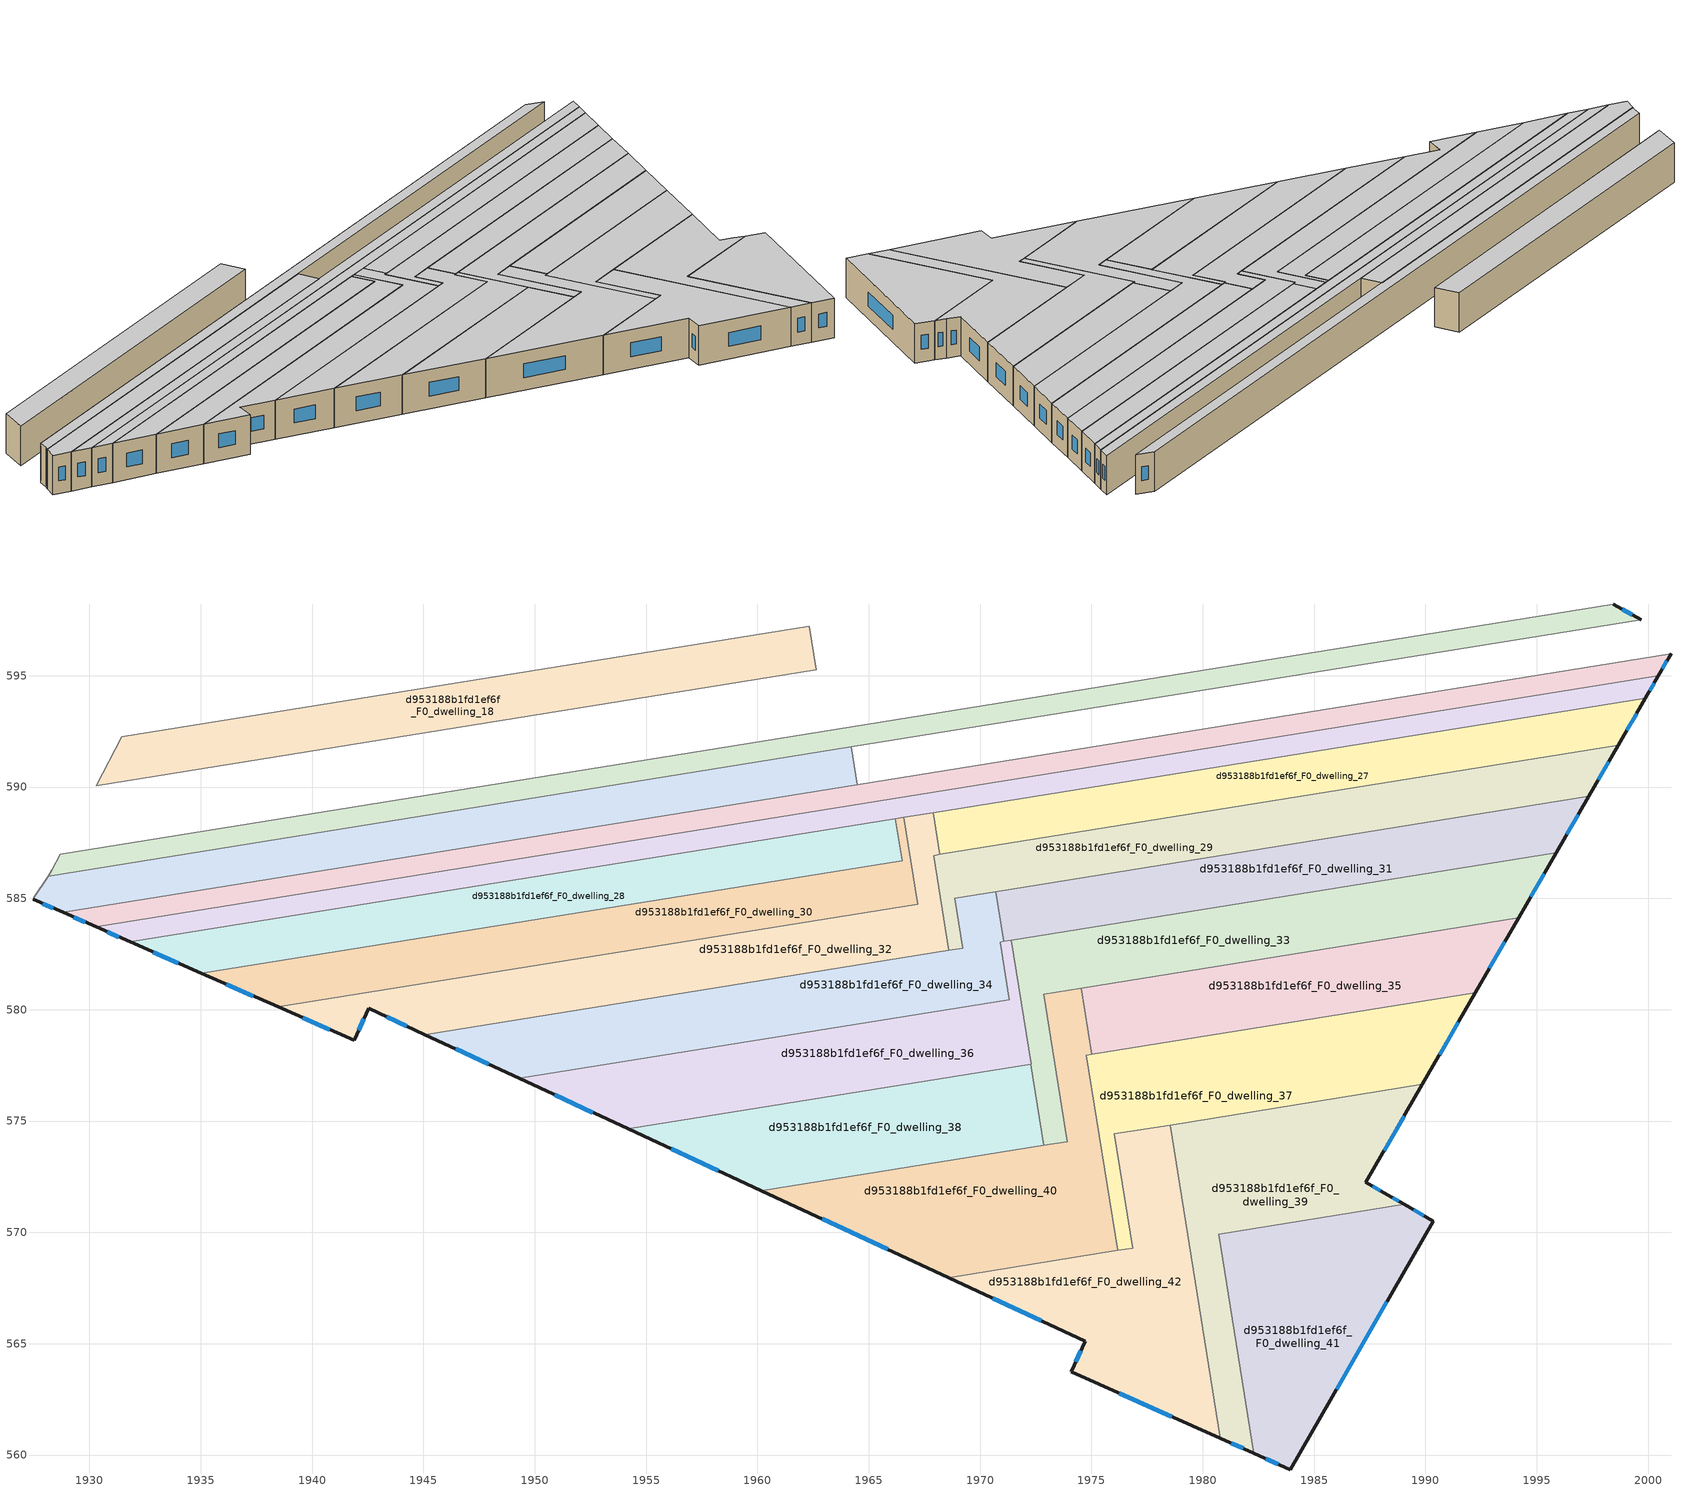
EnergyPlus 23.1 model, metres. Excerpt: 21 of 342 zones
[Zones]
d953188b1fd1ef6f_F0_dwelling_18
 floor ground (EU_floor_Construction): 1962.34,597.22 1962.65,595.27 1930.3,590.07 1931.44,592.26 z0
 wall adiabatic (EU_wall_Construction): 1931.44,592.26 1930.3,590.07 z0:3
 wall to d953188b1fd1ef6f_F0_dwelling_17 (EU_wall_Construction): 1962.65,595.27 1962.34,597.22 z0:3
 wall to d953188b1fd1ef6f_F0_dwelling_16 (EU_wall_Construction): 1962.34,597.22 1931.44,592.26 z0:3
 wall to d953188b1fd1ef6f_F0_dwelling_19 (EU_wall_Construction): 1930.3,590.07 1962.65,595.27 z0:3
 ceiling to d953188b1fd1ef6f_F1_dwelling_18 (EU_floor_Construction): 1962.65,595.27 1962.34,597.22 1931.44,592.26 1930.3,590.07 z3
d953188b1fd1ef6f_F0_dwelling_22
 floor ground (EU_floor_Construction): 1999.68,597.5 1928.14,586 1928.32,586.27 1928.69,586.99 1998.43,598.2 z0
 wall outside (EU_wall_Construction): 1999.68,597.5 1998.43,598.2 z0:3
 wall adiabatic (EU_wall_Construction): 1928.69,586.99 1928.32,586.27 1928.14,586 z0:3
 wall to d953188b1fd1ef6f_F0_dwelling_21 (EU_wall_Construction): 1998.43,598.2 1928.69,586.99 z0:3
 wall to d953188b1fd1ef6f_F0_dwelling_24 (EU_wall_Construction): 1928.14,586 1964.21,591.8 z0:3
 wall to d953188b1fd1ef6f_F0_dwelling_23 (EU_wall_Construction): 1964.21,591.8 1999.68,597.5 z0:3
 window (EU_Window_Construction): 1999.27,597.73 1998.83,597.98 z0.97:2.03
 ceiling to d953188b1fd1ef6f_F1_dwelling_22 (EU_floor_Construction): 1999.68,597.5 1998.43,598.2 1928.69,586.99 1928.32,586.27 1928.14,586 z3
d953188b1fd1ef6f_F0_dwelling_24
 floor ground (EU_floor_Construction): 1964.21,591.8 1964.48,590.1 1928.81,584.37 1927.47,584.96 1927.51,585.03 1928.14,586 z0
 wall outside (EU_wall_Construction): 1927.47,584.96 1928.81,584.37 z0:3
 wall adiabatic (EU_wall_Construction): 1928.14,586 1927.51,585.03 1927.47,584.96 z0:3
 wall to d953188b1fd1ef6f_F0_dwelling_23 (EU_wall_Construction): 1964.48,590.1 1964.21,591.8 z0:3
 wall to d953188b1fd1ef6f_F0_dwelling_25 (EU_wall_Construction): 1928.81,584.37 1964.48,590.1 z0:3
 window (EU_Window_Construction): 1927.9,584.77 1928.38,584.56 z0.97:2.03
 ceiling to d953188b1fd1ef6f_F1_dwelling_24 (EU_floor_Construction): 1964.48,590.1 1964.21,591.8 1928.14,586 1927.51,585.03 1927.47,584.96 1928.81,584.37 z3
d953188b1fd1ef6f_F0_dwelling_25
 floor ground (EU_floor_Construction): 2001.03,595.98 2000.46,595 1930.3,583.72 1928.81,584.37 z0
 wall outside (EU_wall_Construction): 2000.46,595 2001.03,595.98 / 1928.81,584.37 1930.3,583.72 z0:3
 wall to d953188b1fd1ef6f_F0_dwelling_26 (EU_wall_Construction): 1930.3,583.72 2000.46,595 z0:3
 wall to d953188b1fd1ef6f_F0_dwelling_23 (EU_wall_Construction): 2001.03,595.98 1964.48,590.1 z0:3
 window (EU_Window_Construction): 2000.64,595.32 2000.84,595.66 / 1929.29,584.16 1929.82,583.93 z0.97:2.03
 ceiling to d953188b1fd1ef6f_F1_dwelling_25 (EU_floor_Construction): 2000.46,595 2001.03,595.98 1928.81,584.37 1930.3,583.72 z3
d953188b1fd1ef6f_F0_dwelling_26
 floor ground (EU_floor_Construction): 2000.46,595 1999.88,593.99 1931.82,583.05 1930.3,583.72 z0
 wall outside (EU_wall_Construction): 1999.88,593.99 2000.46,595 / 1930.3,583.72 1931.82,583.05 z0:3
 wall to d953188b1fd1ef6f_F0_dwelling_28 (EU_wall_Construction): 1931.82,583.05 1966.19,588.57 z0:3
 wall to d953188b1fd1ef6f_F0_dwelling_27 (EU_wall_Construction): 1967.9,588.85 1999.88,593.99 z0:3
 wall to d953188b1fd1ef6f_F0_dwelling_30 (EU_wall_Construction): 1966.19,588.57 1966.56,588.63 z0:3
 wall to d953188b1fd1ef6f_F0_dwelling_32 (EU_wall_Construction): 1966.56,588.63 1967.89,588.85 z0:3
 window (EU_Window_Construction): 2000.06,594.32 2000.27,594.67 / 1930.79,583.5 1931.33,583.26 z0.97:2.03
 ceiling to d953188b1fd1ef6f_F1_dwelling_26 (EU_floor_Construction): 1999.88,593.99 2000.46,595 1930.3,583.72 1931.82,583.05 z3
d953188b1fd1ef6f_F0_dwelling_27
 floor ground (EU_floor_Construction): 1999.88,593.99 1998.65,591.87 1968.2,586.97 1967.9,588.85 z0
 wall outside (EU_wall_Construction): 1998.65,591.87 1999.88,593.99 z0:3
 wall to d953188b1fd1ef6f_F0_dwelling_32 (EU_wall_Construction): 1967.9,588.85 1968.2,586.97 z0:3
 wall to d953188b1fd1ef6f_F0_dwelling_29 (EU_wall_Construction): 1968.2,586.97 1998.65,591.87 z0:3
 window (EU_Window_Construction): 1999.05,592.56 1999.48,593.3 z0.97:2.03
 ceiling to d953188b1fd1ef6f_F1_dwelling_27 (EU_floor_Construction): 1998.65,591.87 1999.88,593.99 1967.9,588.85 1968.2,586.97 z3
d953188b1fd1ef6f_F0_dwelling_28
 floor ground (EU_floor_Construction): 1966.19,588.57 1966.5,586.7 1935.03,581.64 1931.82,583.05 z0
 wall outside (EU_wall_Construction): 1931.82,583.05 1935.03,581.64 z0:3
 wall to d953188b1fd1ef6f_F0_dwelling_30 (EU_wall_Construction): 1935.03,581.64 1966.5,586.7 1966.19,588.57 z0:3
 window (EU_Window_Construction): 1932.86,582.59 1933.99,582.09 z0.97:2.03
 ceiling to d953188b1fd1ef6f_F1_dwelling_28 (EU_floor_Construction): 1966.5,586.7 1966.19,588.57 1931.82,583.05 1935.03,581.64 z3
d953188b1fd1ef6f_F0_dwelling_29
 floor ground (EU_floor_Construction): 1998.65,591.87 1997.33,589.59 1968.87,585.01 1969.23,582.77 1968.6,582.67 1967.91,586.93 z0
 wall outside (EU_wall_Construction): 1997.33,589.59 1998.65,591.87 z0:3
 wall to d953188b1fd1ef6f_F0_dwelling_34 (EU_wall_Construction): 1968.6,582.67 1969.23,582.77 1968.87,585.01 1970.7,585.31 z0:3
 wall to d953188b1fd1ef6f_F0_dwelling_32 (EU_wall_Construction): 1968.2,586.97 1967.91,586.93 1968.6,582.67 z0:3
 wall to d953188b1fd1ef6f_F0_dwelling_31 (EU_wall_Construction): 1970.7,585.31 1997.33,589.59 z0:3
 window (EU_Window_Construction): 1997.76,590.33 1998.22,591.13 z0.97:2.03
 ceiling to d953188b1fd1ef6f_F1_dwelling_29 (EU_floor_Construction): 1997.33,589.59 1998.65,591.87 1967.91,586.93 1968.6,582.67 1969.23,582.77 1968.87,585.01 z3
d953188b1fd1ef6f_F0_dwelling_30
 floor ground (EU_floor_Construction): 1966.56,588.63 1967.19,584.74 1938.47,580.12 1935.03,581.64 1966.5,586.7 1966.19,588.57 z0
 wall outside (EU_wall_Construction): 1935.03,581.64 1938.47,580.12 z0:3
 wall to d953188b1fd1ef6f_F0_dwelling_32 (EU_wall_Construction): 1938.47,580.12 1967.19,584.74 1966.56,588.63 z0:3
 window (EU_Window_Construction): 1936.15,581.15 1937.36,580.61 z0.97:2.03
 ceiling to d953188b1fd1ef6f_F1_dwelling_30 (EU_floor_Construction): 1967.19,584.74 1966.56,588.63 1966.19,588.57 1966.5,586.7 1935.03,581.64 1938.47,580.12 z3
d953188b1fd1ef6f_F0_dwelling_31
 floor ground (EU_floor_Construction): 1997.33,589.59 1995.87,587.05 1971.06,583.07 1970.7,585.31 z0
 wall outside (EU_wall_Construction): 1995.87,587.05 1997.33,589.59 z0:3
 wall to d953188b1fd1ef6f_F0_dwelling_34 (EU_wall_Construction): 1970.7,585.31 1971.06,583.07 z0:3
 wall to d953188b1fd1ef6f_F0_dwelling_33 (EU_wall_Construction): 1971.4,583.12 1995.87,587.05 z0:3
 wall to d953188b1fd1ef6f_F0_dwelling_36 (EU_wall_Construction): 1971.06,583.07 1971.4,583.12 z0:3
 window (EU_Window_Construction): 1996.35,587.88 1996.86,588.77 z0.97:2.03
 ceiling to d953188b1fd1ef6f_F1_dwelling_31 (EU_floor_Construction): 1995.87,587.05 1997.33,589.59 1970.7,585.31 1971.06,583.07 z3
d953188b1fd1ef6f_F0_dwelling_32
 floor ground (EU_floor_Construction): 1967.9,588.85 1968.2,586.97 1967.91,586.93 1968.6,582.67 1945.07,578.88 1942.54,580.06 1941.9,578.62 1938.47,580.12 1967.19,584.74 1966.56,588.63 z0
 wall outside (EU_wall_Construction): 1938.47,580.12 1941.9,578.62 1942.54,580.06 1945.07,578.88 z0:3
 wall to d953188b1fd1ef6f_F0_dwelling_34 (EU_wall_Construction): 1945.07,578.88 1968.6,582.67 z0:3
 window (EU_Window_Construction): 1943.36,579.68 1944.25,579.27 / 1942.1,579.09 1942.33,579.59 / 1939.58,579.64 1940.79,579.11 z0.97:2.03
 ceiling to d953188b1fd1ef6f_F1_dwelling_32 (EU_floor_Construction): 1968.6,582.67 1967.91,586.93 1968.2,586.97 1967.9,588.85 1966.56,588.63 1967.19,584.74 1938.47,580.12 1941.9,578.62 1942.54,580.06 1945.07,578.88 z3
d953188b1fd1ef6f_F0_dwelling_33
 floor ground (EU_floor_Construction): 1995.87,587.05 1994.19,584.14 1972.85,580.71 1973.92,574.08 1972.86,573.91 1972.28,577.56 1972.29,577.56 1971.4,583.12 z0
 wall outside (EU_wall_Construction): 1994.19,584.14 1995.87,587.05 z0:3
 wall to d953188b1fd1ef6f_F0_dwelling_38 (EU_wall_Construction): 1972.28,577.56 1972.86,573.91 z0:3
 wall to d953188b1fd1ef6f_F0_dwelling_36 (EU_wall_Construction): 1971.4,583.12 1972.29,577.56 1972.28,577.56 z0:3
 wall to d953188b1fd1ef6f_F0_dwelling_40 (EU_wall_Construction): 1972.86,573.91 1973.92,574.08 1972.85,580.71 1974.53,580.97 z0:3
 wall to d953188b1fd1ef6f_F0_dwelling_35 (EU_wall_Construction): 1974.53,580.98 1994.19,584.14 z0:3
 window (EU_Window_Construction): 1994.73,585.08 1995.33,586.11 z0.97:2.03
 ceiling to d953188b1fd1ef6f_F1_dwelling_33 (EU_floor_Construction): 1994.19,584.14 1995.87,587.05 1971.4,583.12 1972.29,577.56 1972.28,577.56 1972.86,573.91 1973.92,574.08 1972.85,580.71 z3
d953188b1fd1ef6f_F0_dwelling_34
 floor ground (EU_floor_Construction): 1970.7,585.31 1971.06,583.07 1970.9,583.04 1971.31,580.46 1949.3,576.92 1945.07,578.88 1969.23,582.77 1968.87,585.01 z0
 wall outside (EU_wall_Construction): 1945.07,578.88 1949.3,576.92 z0:3
 wall to d953188b1fd1ef6f_F0_dwelling_36 (EU_wall_Construction): 1949.3,576.92 1971.31,580.46 1970.9,583.04 1971.06,583.07 z0:3
 window (EU_Window_Construction): 1946.44,578.25 1947.93,577.56 z0.97:2.03
 ceiling to d953188b1fd1ef6f_F1_dwelling_34 (EU_floor_Construction): 1971.31,580.46 1970.9,583.04 1971.06,583.07 1970.7,585.31 1968.87,585.01 1969.23,582.77 1945.07,578.88 1949.3,576.92 z3
d953188b1fd1ef6f_F0_dwelling_35
 floor ground (EU_floor_Construction): 1994.19,584.14 1992.24,580.77 1975.01,578 1974.53,580.97 z0
 wall outside (EU_wall_Construction): 1992.24,580.77 1994.19,584.14 z0:3
 wall to d953188b1fd1ef6f_F0_dwelling_40 (EU_wall_Construction): 1974.53,580.97 1975.01,578 z0:3
 wall to d953188b1fd1ef6f_F0_dwelling_37 (EU_wall_Construction): 1975.01,578 1992.24,580.77 z0:3
 window (EU_Window_Construction): 1992.87,581.86 1993.56,583.04 z0.97:2.03
 ceiling to d953188b1fd1ef6f_F1_dwelling_35 (EU_floor_Construction): 1992.24,580.77 1994.19,584.14 1974.53,580.97 1975.01,578 z3
d953188b1fd1ef6f_F0_dwelling_36
 floor ground (EU_floor_Construction): 1971.4,583.12 1972.29,577.56 1954.19,574.65 1949.3,576.92 1971.31,580.46 1970.9,583.04 z0
 wall outside (EU_wall_Construction): 1949.3,576.92 1954.19,574.65 z0:3
 wall to d953188b1fd1ef6f_F0_dwelling_38 (EU_wall_Construction): 1954.19,574.65 1972.28,577.56 z0:3
 window (EU_Window_Construction): 1950.89,576.18 1952.61,575.38 z0.97:2.03
 ceiling to d953188b1fd1ef6f_F1_dwelling_36 (EU_floor_Construction): 1972.29,577.56 1971.4,583.12 1970.9,583.04 1971.31,580.46 1949.3,576.92 1954.19,574.65 z3
d953188b1fd1ef6f_F0_dwelling_37
 floor ground (EU_floor_Construction): 1992.24,580.77 1989.86,576.64 1976.03,574.42 1976.85,569.3 1976.18,569.19 1974.77,577.96 z0
 wall outside (EU_wall_Construction): 1989.86,576.64 1992.24,580.77 z0:3
 wall to d953188b1fd1ef6f_F0_dwelling_42 (EU_wall_Construction): 1976.18,569.19 1976.85,569.3 1976.03,574.42 1978.53,574.82 z0:3
 wall to d953188b1fd1ef6f_F0_dwelling_40 (EU_wall_Construction): 1975.01,578 1974.77,577.96 1976.18,569.19 z0:3
 wall to d953188b1fd1ef6f_F0_dwelling_39 (EU_wall_Construction): 1978.53,574.82 1989.86,576.64 z0:3
 window (EU_Window_Construction): 1990.63,577.98 1991.47,579.43 z0.97:2.03
 ceiling to d953188b1fd1ef6f_F1_dwelling_37 (EU_floor_Construction): 1989.86,576.64 1992.24,580.77 1974.77,577.96 1976.18,569.19 1976.85,569.3 1976.03,574.42 z3
d953188b1fd1ef6f_F0_dwelling_38
 floor ground (EU_floor_Construction): 1972.28,577.56 1972.86,573.91 1960.18,571.87 1954.19,574.65 z0
 wall outside (EU_wall_Construction): 1954.19,574.65 1960.18,571.87 z0:3
 wall to d953188b1fd1ef6f_F0_dwelling_40 (EU_wall_Construction): 1960.18,571.87 1972.86,573.91 z0:3
 window (EU_Window_Construction): 1956.13,573.75 1958.24,572.77 z0.97:2.03
 ceiling to d953188b1fd1ef6f_F1_dwelling_38 (EU_floor_Construction): 1972.86,573.91 1972.28,577.56 1954.19,574.65 1960.18,571.87 z3
d953188b1fd1ef6f_F0_dwelling_39
 floor ground (EU_floor_Construction): 1989.86,576.64 1987.32,572.25 1988.28,571.7 1989.04,571.26 1980.71,569.92 1982.3,560.08 1980.79,560.75 1978.53,574.82 z0
 wall outside (EU_wall_Construction): 1989.04,571.26 1988.28,571.7 1987.32,572.25 1989.86,576.64 / 1980.79,560.75 1982.3,560.08 z0:3
 wall to d953188b1fd1ef6f_F0_dwelling_41 (EU_wall_Construction): 1982.3,560.08 1980.71,569.92 1989.04,571.26 z0:3
 wall to d953188b1fd1ef6f_F0_dwelling_42 (EU_wall_Construction): 1978.53,574.82 1980.79,560.75 z0:3
 window (EU_Window_Construction): 1987.97,571.88 1987.63,572.07 / 1988.79,571.4 1988.52,571.56 / 1981.28,560.53 1981.81,560.3 / 1988.15,573.67 1989.04,575.22 z0.97:2.03
 ceiling to d953188b1fd1ef6f_F1_dwelling_39 (EU_floor_Construction): 1982.3,560.08 1980.71,569.92 1989.04,571.26 1988.28,571.7 1987.32,572.25 1989.86,576.64 1978.53,574.82 1980.79,560.75 z3
d953188b1fd1ef6f_F0_dwelling_40
 floor ground (EU_floor_Construction): 1974.53,580.97 1975.01,578 1974.77,577.96 1976.18,569.19 1968.58,567.97 1960.18,571.87 1973.92,574.08 1972.85,580.71 z0
 wall outside (EU_wall_Construction): 1960.18,571.87 1968.58,567.97 z0:3
 wall to d953188b1fd1ef6f_F0_dwelling_42 (EU_wall_Construction): 1968.58,567.97 1976.18,569.19 z0:3
 window (EU_Window_Construction): 1962.9,570.61 1965.86,569.23 z0.97:2.03
 ceiling to d953188b1fd1ef6f_F1_dwelling_40 (EU_floor_Construction): 1976.18,569.19 1974.77,577.96 1975.01,578 1974.53,580.97 1972.85,580.71 1973.92,574.08 1960.18,571.87 1968.58,567.97 z3
d953188b1fd1ef6f_F0_dwelling_41
 floor ground (EU_floor_Construction): 1990.35,570.51 1983.92,559.35 1982.3,560.08 1980.71,569.92 1989.04,571.26 z0
 wall outside (EU_wall_Construction): 1982.3,560.08 1983.92,559.35 1990.35,570.51 1989.04,571.26 z0:3
 window (EU_Window_Construction): 1989.93,570.75 1989.47,571.02 / 1986.01,562.97 1988.27,566.89 / 1982.82,559.84 1983.4,559.59 z0.97:2.03
 ceiling to d953188b1fd1ef6f_F1_dwelling_41 (EU_floor_Construction): 1983.92,559.35 1990.35,570.51 1989.04,571.26 1980.71,569.92 1982.3,560.08 z3
d953188b1fd1ef6f_F0_dwelling_42
 floor ground (EU_floor_Construction): 1978.53,574.82 1980.79,560.75 1974.08,563.75 1974.72,565.12 1968.58,567.97 1976.85,569.3 1976.03,574.42 z0
 wall outside (EU_wall_Construction): 1968.58,567.97 1974.72,565.12 1974.08,563.75 1980.79,560.75 z0:3
 window (EU_Window_Construction): 1976.26,562.78 1978.62,561.72 / 1974.52,564.68 1974.29,564.19 / 1970.57,567.05 1972.73,566.04 z0.97:2.03
 ceiling to d953188b1fd1ef6f_F1_dwelling_42 (EU_floor_Construction): 1980.79,560.75 1978.53,574.82 1976.03,574.42 1976.85,569.3 1968.58,567.97 1974.72,565.12 1974.08,563.75 z3
[Building]
EU S2 Campaign: North Axis=0; Terrain=City; Solar Distribution=FullExterior
[Site:Location]
Bologna: Latitude=44.5; Longitude=11.25; Time Zone=1; Elevation=37
[SizingPeriod:WeatherFileDays]
AnnualSizingPeriod: Begin Month=1; Begin Day of Month=1; End Month=12; End Day of Month=31; Day of Week for Start Day=Monday; Use Weather File Daylight Saving Period=No; Use Weather File Rain and Snow Indicators=No
[MATERIAL]
EU_InternalMass_Material: Roughness=MediumRough; Thickness=0.1; Conductivity=1; Density=1800; Specific Heat=900; Thermal Absorptance=0.9; Solar Absorptance=0.7; Visible Absorptance=0.7
[MATERIAL:NOMASS] Roughness=MediumRough; Thermal Absorptance=0.9; Solar Absorptance=0.7; Visible Absorptance=0.7
Name | Thermal Resistance
EU_wall_NoMass | 0.779417
EU_floor_NoMass | 0.588222
[WINDOWMATERIAL:SIMPLEGLAZINGSYSTEM]
EU_Window_SimpleGlazing: UFactor=5.16242; Solar Heat Gain Coefficient=0.85; Visible Transmittance=0.85
[CONSTRUCTION]
EU_wall_Construction: EU_wall_NoMass
EU_floor_Construction: EU_floor_NoMass
EU_Window_Construction: EU_Window_SimpleGlazing
EU_InternalMass_Construction: EU_InternalMass_Material
[ZONE] Type=1; Multiplier=1; Ceiling Height=autocalculate; Floor Area=autocalculate; Part of Total Floor Area=Yes
Name | Volume
d953188b1fd1ef6f_F0_dwelling_18 | 190.058
d953188b1fd1ef6f_F0_dwelling_22 | 189.95
d953188b1fd1ef6f_F0_dwelling_24 | 190.032
d953188b1fd1ef6f_F0_dwelling_25 | 190.102
d953188b1fd1ef6f_F0_dwelling_26 | 189.888
d953188b1fd1ef6f_F0_dwelling_27 | 180.168
d953188b1fd1ef6f_F0_dwelling_28; d953188b1fd1ef6f_F0_dwelling_41 | 190.01
d953188b1fd1ef6f_F0_dwelling_29 | 190.067
d953188b1fd1ef6f_F0_dwelling_30 | 189.997
d953188b1fd1ef6f_F0_dwelling_31 | 177.396
d953188b1fd1ef6f_F0_dwelling_32 | 199.835
d953188b1fd1ef6f_F0_dwelling_33 | 207.437
d953188b1fd1ef6f_F0_dwelling_34 | 202.67
d953188b1fd1ef6f_F0_dwelling_35 | 169.047
d953188b1fd1ef6f_F0_dwelling_36 | 190.012
d953188b1fd1ef6f_F0_dwelling_37 | 190.025
d953188b1fd1ef6f_F0_dwelling_38 | 172.611
d953188b1fd1ef6f_F0_dwelling_39 | 190.016
d953188b1fd1ef6f_F0_dwelling_40 | 210.973
d953188b1fd1ef6f_F0_dwelling_42 | 190.021
[INTERNALMASS] Construction=EU_InternalMass_Construction
Name | Zone or ZoneList | Surface Area
d953188b1fd1ef6f_F0_dwelling_18_EU_InternalMass | d953188b1fd1ef6f_F0_dwelling_18 | 63.3528
d953188b1fd1ef6f_F0_dwelling_22_EU_InternalMass | d953188b1fd1ef6f_F0_dwelling_22 | 63.3168
d953188b1fd1ef6f_F0_dwelling_24_EU_InternalMass | d953188b1fd1ef6f_F0_dwelling_24 | 63.3438
d953188b1fd1ef6f_F0_dwelling_25_EU_InternalMass | d953188b1fd1ef6f_F0_dwelling_25 | 63.3671
d953188b1fd1ef6f_F0_dwelling_26_EU_InternalMass | d953188b1fd1ef6f_F0_dwelling_26 | 63.2961
d953188b1fd1ef6f_F0_dwelling_27_EU_InternalMass | d953188b1fd1ef6f_F0_dwelling_27 | 60.0608
d953188b1fd1ef6f_F0_dwelling_28_EU_InternalMass | d953188b1fd1ef6f_F0_dwelling_28 | 63.3375
d953188b1fd1ef6f_F0_dwelling_29_EU_InternalMass | d953188b1fd1ef6f_F0_dwelling_29 | 63.3563
d953188b1fd1ef6f_F0_dwelling_30_EU_InternalMass | d953188b1fd1ef6f_F0_dwelling_30 | 63.3334
d953188b1fd1ef6f_F0_dwelling_31_EU_InternalMass | d953188b1fd1ef6f_F0_dwelling_31 | 59.13
d953188b1fd1ef6f_F0_dwelling_32_EU_InternalMass | d953188b1fd1ef6f_F0_dwelling_32 | 66.606
d953188b1fd1ef6f_F0_dwelling_33_EU_InternalMass | d953188b1fd1ef6f_F0_dwelling_33 | 69.143
d953188b1fd1ef6f_F0_dwelling_34_EU_InternalMass | d953188b1fd1ef6f_F0_dwelling_34 | 67.5635
d953188b1fd1ef6f_F0_dwelling_35_EU_InternalMass | d953188b1fd1ef6f_F0_dwelling_35 | 56.3547
d953188b1fd1ef6f_F0_dwelling_36_EU_InternalMass | d953188b1fd1ef6f_F0_dwelling_36 | 63.3456
d953188b1fd1ef6f_F0_dwelling_37_EU_InternalMass | d953188b1fd1ef6f_F0_dwelling_37 | 63.3416
d953188b1fd1ef6f_F0_dwelling_38_EU_InternalMass | d953188b1fd1ef6f_F0_dwelling_38 | 57.536
d953188b1fd1ef6f_F0_dwelling_39_EU_InternalMass | d953188b1fd1ef6f_F0_dwelling_39 | 63.3382
d953188b1fd1ef6f_F0_dwelling_40_EU_InternalMass | d953188b1fd1ef6f_F0_dwelling_40 | 70.3206
d953188b1fd1ef6f_F0_dwelling_41_EU_InternalMass | d953188b1fd1ef6f_F0_dwelling_41 | 63.3368
d953188b1fd1ef6f_F0_dwelling_42_EU_InternalMass | d953188b1fd1ef6f_F0_dwelling_42 | 63.3403
[OTHEREQUIPMENT] Fuel Type=Electricity; Design Level Calculation Method=Watts/Area; Power per Zone Floor Area=1; Fraction Latent=0; Fraction Radiant=0; Fraction Lost=0; Carbon Dioxide Generation Rate=0; EndUse Subcategory=EU_Step8_InternalGains
Name | Zone or ZoneList or Space or SpaceList | Schedule
EU_Step8_InternalGain_d953188b1fd1ef6f_F0_dwelling_18_f000 | d953188b1fd1ef6f_F0_dwelling_18 | EU_Step8_GainSchedule_d953188b1fd1ef6f_F0_dwelling_18_f000
EU_Step8_InternalGain_d953188b1fd1ef6f_F0_dwelling_22_f000 | d953188b1fd1ef6f_F0_dwelling_22 | EU_Step8_GainSchedule_d953188b1fd1ef6f_F0_dwelling_22_f000
EU_Step8_InternalGain_d953188b1fd1ef6f_F0_dwelling_24_f000 | d953188b1fd1ef6f_F0_dwelling_24 | EU_Step8_GainSchedule_d953188b1fd1ef6f_F0_dwelling_24_f000
EU_Step8_InternalGain_d953188b1fd1ef6f_F0_dwelling_25_f000 | d953188b1fd1ef6f_F0_dwelling_25 | EU_Step8_GainSchedule_d953188b1fd1ef6f_F0_dwelling_25_f000
EU_Step8_InternalGain_d953188b1fd1ef6f_F0_dwelling_26_f000 | d953188b1fd1ef6f_F0_dwelling_26 | EU_Step8_GainSchedule_d953188b1fd1ef6f_F0_dwelling_26_f000
EU_Step8_InternalGain_d953188b1fd1ef6f_F0_dwelling_27_f000 | d953188b1fd1ef6f_F0_dwelling_27 | EU_Step8_GainSchedule_d953188b1fd1ef6f_F0_dwelling_27_f000
EU_Step8_InternalGain_d953188b1fd1ef6f_F0_dwelling_28_f000 | d953188b1fd1ef6f_F0_dwelling_28 | EU_Step8_GainSchedule_d953188b1fd1ef6f_F0_dwelling_28_f000
EU_Step8_InternalGain_d953188b1fd1ef6f_F0_dwelling_29_f000 | d953188b1fd1ef6f_F0_dwelling_29 | EU_Step8_GainSchedule_d953188b1fd1ef6f_F0_dwelling_29_f000
EU_Step8_InternalGain_d953188b1fd1ef6f_F0_dwelling_30_f000 | d953188b1fd1ef6f_F0_dwelling_30 | EU_Step8_GainSchedule_d953188b1fd1ef6f_F0_dwelling_30_f000
EU_Step8_InternalGain_d953188b1fd1ef6f_F0_dwelling_31_f000 | d953188b1fd1ef6f_F0_dwelling_31 | EU_Step8_GainSchedule_d953188b1fd1ef6f_F0_dwelling_31_f000
EU_Step8_InternalGain_d953188b1fd1ef6f_F0_dwelling_32_f000 | d953188b1fd1ef6f_F0_dwelling_32 | EU_Step8_GainSchedule_d953188b1fd1ef6f_F0_dwelling_32_f000
EU_Step8_InternalGain_d953188b1fd1ef6f_F0_dwelling_33_f000 | d953188b1fd1ef6f_F0_dwelling_33 | EU_Step8_GainSchedule_d953188b1fd1ef6f_F0_dwelling_33_f000
EU_Step8_InternalGain_d953188b1fd1ef6f_F0_dwelling_34_f000 | d953188b1fd1ef6f_F0_dwelling_34 | EU_Step8_GainSchedule_d953188b1fd1ef6f_F0_dwelling_34_f000
EU_Step8_InternalGain_d953188b1fd1ef6f_F0_dwelling_35_f000 | d953188b1fd1ef6f_F0_dwelling_35 | EU_Step8_GainSchedule_d953188b1fd1ef6f_F0_dwelling_35_f000
EU_Step8_InternalGain_d953188b1fd1ef6f_F0_dwelling_36_f000 | d953188b1fd1ef6f_F0_dwelling_36 | EU_Step8_GainSchedule_d953188b1fd1ef6f_F0_dwelling_36_f000
EU_Step8_InternalGain_d953188b1fd1ef6f_F0_dwelling_37_f000 | d953188b1fd1ef6f_F0_dwelling_37 | EU_Step8_GainSchedule_d953188b1fd1ef6f_F0_dwelling_37_f000
EU_Step8_InternalGain_d953188b1fd1ef6f_F0_dwelling_38_f000 | d953188b1fd1ef6f_F0_dwelling_38 | EU_Step8_GainSchedule_d953188b1fd1ef6f_F0_dwelling_38_f000
EU_Step8_InternalGain_d953188b1fd1ef6f_F0_dwelling_39_f000 | d953188b1fd1ef6f_F0_dwelling_39 | EU_Step8_GainSchedule_d953188b1fd1ef6f_F0_dwelling_39_f000
EU_Step8_InternalGain_d953188b1fd1ef6f_F0_dwelling_40_f000 | d953188b1fd1ef6f_F0_dwelling_40 | EU_Step8_GainSchedule_d953188b1fd1ef6f_F0_dwelling_40_f000
EU_Step8_InternalGain_d953188b1fd1ef6f_F0_dwelling_41_f000 | d953188b1fd1ef6f_F0_dwelling_41 | EU_Step8_GainSchedule_d953188b1fd1ef6f_F0_dwelling_41_f000
EU_Step8_InternalGain_d953188b1fd1ef6f_F0_dwelling_42_f000 | d953188b1fd1ef6f_F0_dwelling_42 | EU_Step8_GainSchedule_d953188b1fd1ef6f_F0_dwelling_42_f000
[ZONEVENTILATION:DESIGNFLOWRATE] Schedule=EU_AlwaysOn; Design Flow Rate Calculation Method=AirChanges/Hour; Air Changes per Hour=0.712058; Ventilation Type=Natural; Fan Pressure Rise=0; Fan Total Efficiency=1; Constant Term Coefficient=1; Temperature Term Coefficient=0; Velocity Term Coefficient=0; Velocity Squared Term Coefficient=0; Minimum Indoor Temperature=-100; Maximum Indoor Temperature=100; Delta Temperature=-100; Minimum Outdoor Temperature=-100; Maximum Outdoor Temperature=100; Maximum Wind Speed=40
Name | Zone or ZoneList or Space or SpaceList
EU_ConstantAir_d953188b1fd1ef6f_F0_dwelling_18 | d953188b1fd1ef6f_F0_dwelling_18
EU_ConstantAir_d953188b1fd1ef6f_F0_dwelling_22 | d953188b1fd1ef6f_F0_dwelling_22
EU_ConstantAir_d953188b1fd1ef6f_F0_dwelling_24 | d953188b1fd1ef6f_F0_dwelling_24
EU_ConstantAir_d953188b1fd1ef6f_F0_dwelling_25 | d953188b1fd1ef6f_F0_dwelling_25
EU_ConstantAir_d953188b1fd1ef6f_F0_dwelling_26 | d953188b1fd1ef6f_F0_dwelling_26
EU_ConstantAir_d953188b1fd1ef6f_F0_dwelling_27 | d953188b1fd1ef6f_F0_dwelling_27
EU_ConstantAir_d953188b1fd1ef6f_F0_dwelling_28 | d953188b1fd1ef6f_F0_dwelling_28
EU_ConstantAir_d953188b1fd1ef6f_F0_dwelling_29 | d953188b1fd1ef6f_F0_dwelling_29
EU_ConstantAir_d953188b1fd1ef6f_F0_dwelling_30 | d953188b1fd1ef6f_F0_dwelling_30
EU_ConstantAir_d953188b1fd1ef6f_F0_dwelling_31 | d953188b1fd1ef6f_F0_dwelling_31
EU_ConstantAir_d953188b1fd1ef6f_F0_dwelling_32 | d953188b1fd1ef6f_F0_dwelling_32
EU_ConstantAir_d953188b1fd1ef6f_F0_dwelling_33 | d953188b1fd1ef6f_F0_dwelling_33
EU_ConstantAir_d953188b1fd1ef6f_F0_dwelling_34 | d953188b1fd1ef6f_F0_dwelling_34
EU_ConstantAir_d953188b1fd1ef6f_F0_dwelling_35 | d953188b1fd1ef6f_F0_dwelling_35
EU_ConstantAir_d953188b1fd1ef6f_F0_dwelling_36 | d953188b1fd1ef6f_F0_dwelling_36
EU_ConstantAir_d953188b1fd1ef6f_F0_dwelling_37 | d953188b1fd1ef6f_F0_dwelling_37
EU_ConstantAir_d953188b1fd1ef6f_F0_dwelling_38 | d953188b1fd1ef6f_F0_dwelling_38
EU_ConstantAir_d953188b1fd1ef6f_F0_dwelling_39 | d953188b1fd1ef6f_F0_dwelling_39
EU_ConstantAir_d953188b1fd1ef6f_F0_dwelling_40 | d953188b1fd1ef6f_F0_dwelling_40
EU_ConstantAir_d953188b1fd1ef6f_F0_dwelling_41 | d953188b1fd1ef6f_F0_dwelling_41
EU_ConstantAir_d953188b1fd1ef6f_F0_dwelling_42 | d953188b1fd1ef6f_F0_dwelling_42
[HVACTEMPLATE:THERMOSTAT] Constant Heating Setpoint=20; Constant Cooling Setpoint=50
EU_HeatOnly_d953188b1fd1ef6f_F0_dwelling_0; EU_HeatOnly_d953188b1fd1ef6f_F0_dwelling_1; EU_HeatOnly_d953188b1fd1ef6f_F0_dwelling_2; EU_HeatOnly_d953188b1fd1ef6f_F0_dwelling_3; EU_HeatOnly_d953188b1fd1ef6f_F0_dwelling_4; EU_HeatOnly_d953188b1fd1ef6f_F0_dwelling_5; EU_HeatOnly_d953188b1fd1ef6f_F0_dwelling_6; EU_HeatOnly_d953188b1fd1ef6f_F0_dwelling_7; EU_HeatOnly_d953188b1fd1ef6f_F0_dwelling_8; EU_HeatOnly_d953188b1fd1ef6f_F0_dwelling_9; EU_HeatOnly_d953188b1fd1ef6f_F0_dwelling_10; EU_HeatOnly_d953188b1fd1ef6f_F0_dwelling_11; EU_HeatOnly_d953188b1fd1ef6f_F0_dwelling_12; EU_HeatOnly_d953188b1fd1ef6f_F0_dwelling_13; EU_HeatOnly_d953188b1fd1ef6f_F0_dwelling_14; EU_HeatOnly_d953188b1fd1ef6f_F0_dwelling_15; EU_HeatOnly_d953188b1fd1ef6f_F0_dwelling_16; EU_HeatOnly_d953188b1fd1ef6f_F0_dwelling_17; EU_HeatOnly_d953188b1fd1ef6f_F0_dwelling_18; EU_HeatOnly_d953188b1fd1ef6f_F0_dwelling_19; EU_HeatOnly_d953188b1fd1ef6f_F0_dwelling_20; EU_HeatOnly_d953188b1fd1ef6f_F0_dwelling_21; EU_HeatOnly_d953188b1fd1ef6f_F0_dwelling_22; EU_HeatOnly_d953188b1fd1ef6f_F0_dwelling_23; EU_HeatOnly_d953188b1fd1ef6f_F0_dwelling_24; EU_HeatOnly_d953188b1fd1ef6f_F0_dwelling_25; EU_HeatOnly_d953188b1fd1ef6f_F0_dwelling_26; EU_HeatOnly_d953188b1fd1ef6f_F0_dwelling_27; EU_HeatOnly_d953188b1fd1ef6f_F0_dwelling_28; EU_HeatOnly_d953188b1fd1ef6f_F0_dwelling_29; EU_HeatOnly_d953188b1fd1ef6f_F0_dwelling_30; EU_HeatOnly_d953188b1fd1ef6f_F0_dwelling_31; EU_HeatOnly_d953188b1fd1ef6f_F0_dwelling_32; EU_HeatOnly_d953188b1fd1ef6f_F0_dwelling_33; EU_HeatOnly_d953188b1fd1ef6f_F0_dwelling_34; EU_HeatOnly_d953188b1fd1ef6f_F0_dwelling_35; EU_HeatOnly_d953188b1fd1ef6f_F0_dwelling_36; EU_HeatOnly_d953188b1fd1ef6f_F0_dwelling_37; EU_HeatOnly_d953188b1fd1ef6f_F0_dwelling_38; EU_HeatOnly_d953188b1fd1ef6f_F0_dwelling_39; EU_HeatOnly_d953188b1fd1ef6f_F0_dwelling_40; EU_HeatOnly_d953188b1fd1ef6f_F0_dwelling_41; EU_HeatOnly_d953188b1fd1ef6f_F0_dwelling_42; EU_HeatOnly_d953188b1fd1ef6f_F1_dwelling_0; EU_HeatOnly_d953188b1fd1ef6f_F1_dwelling_1; EU_HeatOnly_d953188b1fd1ef6f_F1_dwelling_2; EU_HeatOnly_d953188b1fd1ef6f_F1_dwelling_3; EU_HeatOnly_d953188b1fd1ef6f_F1_dwelling_4; EU_HeatOnly_d953188b1fd1ef6f_F1_dwelling_5; EU_HeatOnly_d953188b1fd1ef6f_F1_dwelling_6; EU_HeatOnly_d953188b1fd1ef6f_F1_dwelling_7; EU_HeatOnly_d953188b1fd1ef6f_F1_dwelling_8; EU_HeatOnly_d953188b1fd1ef6f_F1_dwelling_9; EU_HeatOnly_d953188b1fd1ef6f_F1_dwelling_10; EU_HeatOnly_d953188b1fd1ef6f_F1_dwelling_11; EU_HeatOnly_d953188b1fd1ef6f_F1_dwelling_12; EU_HeatOnly_d953188b1fd1ef6f_F1_dwelling_13; EU_HeatOnly_d953188b1fd1ef6f_F1_dwelling_14; EU_HeatOnly_d953188b1fd1ef6f_F1_dwelling_15; EU_HeatOnly_d953188b1fd1ef6f_F1_dwelling_16; EU_HeatOnly_d953188b1fd1ef6f_F1_dwelling_17; EU_HeatOnly_d953188b1fd1ef6f_F1_dwelling_18; EU_HeatOnly_d953188b1fd1ef6f_F1_dwelling_19; EU_HeatOnly_d953188b1fd1ef6f_F1_dwelling_20; EU_HeatOnly_d953188b1fd1ef6f_F1_dwelling_21; EU_HeatOnly_d953188b1fd1ef6f_F1_dwelling_22; EU_HeatOnly_d953188b1fd1ef6f_F1_dwelling_23; EU_HeatOnly_d953188b1fd1ef6f_F1_dwelling_24; EU_HeatOnly_d953188b1fd1ef6f_F1_dwelling_25; EU_HeatOnly_d953188b1fd1ef6f_F1_dwelling_26; EU_HeatOnly_d953188b1fd1ef6f_F1_dwelling_27; EU_HeatOnly_d953188b1fd1ef6f_F1_dwelling_28; EU_HeatOnly_d953188b1fd1ef6f_F1_dwelling_29; EU_HeatOnly_d953188b1fd1ef6f_F1_dwelling_30; EU_HeatOnly_d953188b1fd1ef6f_F1_dwelling_31; EU_HeatOnly_d953188b1fd1ef6f_F1_dwelling_32; EU_HeatOnly_d953188b1fd1ef6f_F1_dwelling_33; EU_HeatOnly_d953188b1fd1ef6f_F1_dwelling_34; EU_HeatOnly_d953188b1fd1ef6f_F1_dwelling_35; EU_HeatOnly_d953188b1fd1ef6f_F1_dwelling_36; EU_HeatOnly_d953188b1fd1ef6f_F1_dwelling_37; EU_HeatOnly_d953188b1fd1ef6f_F1_dwelling_38; EU_HeatOnly_d953188b1fd1ef6f_F1_dwelling_39; EU_HeatOnly_d953188b1fd1ef6f_F1_dwelling_40; EU_HeatOnly_d953188b1fd1ef6f_F1_dwelling_41; EU_HeatOnly_d953188b1fd1ef6f_F1_dwelling_42; EU_HeatOnly_d953188b1fd1ef6f_F2_dwelling_0; EU_HeatOnly_d953188b1fd1ef6f_F2_dwelling_1; EU_HeatOnly_d953188b1fd1ef6f_F2_dwelling_2; EU_HeatOnly_d953188b1fd1ef6f_F2_dwelling_3; EU_HeatOnly_d953188b1fd1ef6f_F2_dwelling_4; EU_HeatOnly_d953188b1fd1ef6f_F2_dwelling_5; EU_HeatOnly_d953188b1fd1ef6f_F2_dwelling_6; EU_HeatOnly_d953188b1fd1ef6f_F2_dwelling_7; EU_HeatOnly_d953188b1fd1ef6f_F2_dwelling_8; EU_HeatOnly_d953188b1fd1ef6f_F2_dwelling_9; EU_HeatOnly_d953188b1fd1ef6f_F2_dwelling_10; EU_HeatOnly_d953188b1fd1ef6f_F2_dwelling_11; EU_HeatOnly_d953188b1fd1ef6f_F2_dwelling_12; EU_HeatOnly_d953188b1fd1ef6f_F2_dwelling_13; EU_HeatOnly_d953188b1fd1ef6f_F2_dwelling_14; EU_HeatOnly_d953188b1fd1ef6f_F2_dwelling_15; EU_HeatOnly_d953188b1fd1ef6f_F2_dwelling_16; EU_HeatOnly_d953188b1fd1ef6f_F2_dwelling_17; EU_HeatOnly_d953188b1fd1ef6f_F2_dwelling_18; EU_HeatOnly_d953188b1fd1ef6f_F2_dwelling_19; EU_HeatOnly_d953188b1fd1ef6f_F2_dwelling_20; EU_HeatOnly_d953188b1fd1ef6f_F2_dwelling_21; EU_HeatOnly_d953188b1fd1ef6f_F2_dwelling_22; EU_HeatOnly_d953188b1fd1ef6f_F2_dwelling_23; EU_HeatOnly_d953188b1fd1ef6f_F2_dwelling_24; EU_HeatOnly_d953188b1fd1ef6f_F2_dwelling_25; EU_HeatOnly_d953188b1fd1ef6f_F2_dwelling_26; EU_HeatOnly_d953188b1fd1ef6f_F2_dwelling_27; EU_HeatOnly_d953188b1fd1ef6f_F2_dwelling_28; EU_HeatOnly_d953188b1fd1ef6f_F2_dwelling_29; EU_HeatOnly_d953188b1fd1ef6f_F2_dwelling_30; EU_HeatOnly_d953188b1fd1ef6f_F2_dwelling_31; EU_HeatOnly_d953188b1fd1ef6f_F2_dwelling_32; EU_HeatOnly_d953188b1fd1ef6f_F2_dwelling_33; EU_HeatOnly_d953188b1fd1ef6f_F2_dwelling_34; EU_HeatOnly_d953188b1fd1ef6f_F2_dwelling_35; EU_HeatOnly_d953188b1fd1ef6f_F2_dwelling_36; EU_HeatOnly_d953188b1fd1ef6f_F2_dwelling_37; EU_HeatOnly_d953188b1fd1ef6f_F2_dwelling_38; EU_HeatOnly_d953188b1fd1ef6f_F2_dwelling_39; EU_HeatOnly_d953188b1fd1ef6f_F2_dwelling_40; EU_HeatOnly_d953188b1fd1ef6f_F2_dwelling_41; EU_HeatOnly_d953188b1fd1ef6f_F2_dwelling_42; EU_HeatOnly_d953188b1fd1ef6f_F3_dwelling_0; EU_HeatOnly_d953188b1fd1ef6f_F3_dwelling_1; EU_HeatOnly_d953188b1fd1ef6f_F3_dwelling_2; EU_HeatOnly_d953188b1fd1ef6f_F3_dwelling_3; EU_HeatOnly_d953188b1fd1ef6f_F3_dwelling_4; EU_HeatOnly_d953188b1fd1ef6f_F3_dwelling_5; EU_HeatOnly_d953188b1fd1ef6f_F3_dwelling_6; EU_HeatOnly_d953188b1fd1ef6f_F3_dwelling_7; EU_HeatOnly_d953188b1fd1ef6f_F3_dwelling_8; EU_HeatOnly_d953188b1fd1ef6f_F3_dwelling_9; EU_HeatOnly_d953188b1fd1ef6f_F3_dwelling_10; EU_HeatOnly_d953188b1fd1ef6f_F3_dwelling_11; EU_HeatOnly_d953188b1fd1ef6f_F3_dwelling_12; EU_HeatOnly_d953188b1fd1ef6f_F3_dwelling_13; EU_HeatOnly_d953188b1fd1ef6f_F3_dwelling_14; EU_HeatOnly_d953188b1fd1ef6f_F3_dwelling_15; EU_HeatOnly_d953188b1fd1ef6f_F3_dwelling_16; EU_HeatOnly_d953188b1fd1ef6f_F3_dwelling_17; EU_HeatOnly_d953188b1fd1ef6f_F3_dwelling_18; EU_HeatOnly_d953188b1fd1ef6f_F3_dwelling_19; EU_HeatOnly_d953188b1fd1ef6f_F3_dwelling_20; EU_HeatOnly_d953188b1fd1ef6f_F3_dwelling_21; EU_HeatOnly_d953188b1fd1ef6f_F3_dwelling_22; EU_HeatOnly_d953188b1fd1ef6f_F3_dwelling_23; EU_HeatOnly_d953188b1fd1ef6f_F3_dwelling_24; EU_HeatOnly_d953188b1fd1ef6f_F3_dwelling_25; EU_HeatOnly_d953188b1fd1ef6f_F3_dwelling_26; EU_HeatOnly_d953188b1fd1ef6f_F3_dwelling_27; EU_HeatOnly_d953188b1fd1ef6f_F3_dwelling_28; EU_HeatOnly_d953188b1fd1ef6f_F3_dwelling_29; EU_HeatOnly_d953188b1fd1ef6f_F3_dwelling_30; EU_HeatOnly_d953188b1fd1ef6f_F3_dwelling_31; EU_HeatOnly_d953188b1fd1ef6f_F3_dwelling_32; EU_HeatOnly_d953188b1fd1ef6f_F3_dwelling_33; EU_HeatOnly_d953188b1fd1ef6f_F3_dwelling_34; EU_HeatOnly_d953188b1fd1ef6f_F3_dwelling_35; EU_HeatOnly_d953188b1fd1ef6f_F3_dwelling_36; EU_HeatOnly_d953188b1fd1ef6f_F3_dwelling_37; EU_HeatOnly_d953188b1fd1ef6f_F3_dwelling_38; EU_HeatOnly_d953188b1fd1ef6f_F3_dwelling_39; EU_HeatOnly_d953188b1fd1ef6f_F3_dwelling_40; EU_HeatOnly_d953188b1fd1ef6f_F3_dwelling_41; EU_HeatOnly_d953188b1fd1ef6f_F3_dwelling_42; EU_HeatOnly_d953188b1fd1ef6f_F4_dwelling_0; EU_HeatOnly_d953188b1fd1ef6f_F4_dwelling_1; EU_HeatOnly_d953188b1fd1ef6f_F4_dwelling_2; EU_HeatOnly_d953188b1fd1ef6f_F4_dwelling_3; EU_HeatOnly_d953188b1fd1ef6f_F4_dwelling_4; EU_HeatOnly_d953188b1fd1ef6f_F4_dwelling_5; EU_HeatOnly_d953188b1fd1ef6f_F4_dwelling_6; EU_HeatOnly_d953188b1fd1ef6f_F4_dwelling_7; EU_HeatOnly_d953188b1fd1ef6f_F4_dwelling_8; EU_HeatOnly_d953188b1fd1ef6f_F4_dwelling_9; EU_HeatOnly_d953188b1fd1ef6f_F4_dwelling_10; EU_HeatOnly_d953188b1fd1ef6f_F4_dwelling_11; EU_HeatOnly_d953188b1fd1ef6f_F4_dwelling_12; EU_HeatOnly_d953188b1fd1ef6f_F4_dwelling_13; EU_HeatOnly_d953188b1fd1ef6f_F4_dwelling_14; EU_HeatOnly_d953188b1fd1ef6f_F4_dwelling_15; EU_HeatOnly_d953188b1fd1ef6f_F4_dwelling_16; EU_HeatOnly_d953188b1fd1ef6f_F4_dwelling_17; EU_HeatOnly_d953188b1fd1ef6f_F4_dwelling_18; EU_HeatOnly_d953188b1fd1ef6f_F4_dwelling_19; EU_HeatOnly_d953188b1fd1ef6f_F4_dwelling_20; EU_HeatOnly_d953188b1fd1ef6f_F4_dwelling_21; EU_HeatOnly_d953188b1fd1ef6f_F4_dwelling_22; EU_HeatOnly_d953188b1fd1ef6f_F4_dwelling_23; EU_HeatOnly_d953188b1fd1ef6f_F4_dwelling_24; EU_HeatOnly_d953188b1fd1ef6f_F4_dwelling_25; EU_HeatOnly_d953188b1fd1ef6f_F4_dwelling_26; EU_HeatOnly_d953188b1fd1ef6f_F4_dwelling_27; EU_HeatOnly_d953188b1fd1ef6f_F4_dwelling_28; EU_HeatOnly_d953188b1fd1ef6f_F4_dwelling_29; EU_HeatOnly_d953188b1fd1ef6f_F4_dwelling_30; EU_HeatOnly_d953188b1fd1ef6f_F4_dwelling_31; EU_HeatOnly_d953188b1fd1ef6f_F4_dwelling_32; EU_HeatOnly_d953188b1fd1ef6f_F4_dwelling_33; EU_HeatOnly_d953188b1fd1ef6f_F4_dwelling_34; EU_HeatOnly_d953188b1fd1ef6f_F4_dwelling_35; EU_HeatOnly_d953188b1fd1ef6f_F4_dwelling_36; EU_HeatOnly_d953188b1fd1ef6f_F4_dwelling_37; EU_HeatOnly_d953188b1fd1ef6f_F4_dwelling_38; EU_HeatOnly_d953188b1fd1ef6f_F4_dwelling_39; EU_HeatOnly_d953188b1fd1ef6f_F4_dwelling_40
[HVACTEMPLATE:ZONE:IDEALLOADSAIRSYSTEM] System Availability Schedule=EU_AlwaysOn; Maximum Heating Supply Air Temperature=50; Minimum Cooling Supply Air Temperature=13; Maximum Heating Supply Air Humidity Ratio=0.0156; Minimum Cooling Supply Air Humidity Ratio=0.0077; Heating Limit=NoLimit; Cooling Limit=NoLimit; Heating Availability Schedule=EU_AlwaysOn; Cooling Availability Schedule=EU_CoolingOff; Dehumidification Control Type=ConstantSensibleHeatRatio; Cooling Sensible Heat Ratio=0.7; Dehumidification Setpoint=60; Humidification Control Type=None; Humidification Setpoint=30; Outdoor Air Method=None; Outdoor Air Flow Rate per Person=0.00944; Outdoor Air Flow Rate per Zone Floor Area=0; Outdoor Air Flow Rate per Zone=0; Demand Controlled Ventilation Type=None; Outdoor Air Economizer Type=NoEconomizer; Heat Recovery Type=None; Sensible Heat Recovery Effectiveness=0.7; Latent Heat Recovery Effectiveness=0.65
Name | Template Thermostat
d953188b1fd1ef6f_F0_dwelling_18 | EU_HeatOnly_d953188b1fd1ef6f_F0_dwelling_18
d953188b1fd1ef6f_F0_dwelling_22 | EU_HeatOnly_d953188b1fd1ef6f_F0_dwelling_22
d953188b1fd1ef6f_F0_dwelling_24 | EU_HeatOnly_d953188b1fd1ef6f_F0_dwelling_24
d953188b1fd1ef6f_F0_dwelling_25 | EU_HeatOnly_d953188b1fd1ef6f_F0_dwelling_25
d953188b1fd1ef6f_F0_dwelling_26 | EU_HeatOnly_d953188b1fd1ef6f_F0_dwelling_26
d953188b1fd1ef6f_F0_dwelling_27 | EU_HeatOnly_d953188b1fd1ef6f_F0_dwelling_27
d953188b1fd1ef6f_F0_dwelling_28 | EU_HeatOnly_d953188b1fd1ef6f_F0_dwelling_28
d953188b1fd1ef6f_F0_dwelling_29 | EU_HeatOnly_d953188b1fd1ef6f_F0_dwelling_29
d953188b1fd1ef6f_F0_dwelling_30 | EU_HeatOnly_d953188b1fd1ef6f_F0_dwelling_30
d953188b1fd1ef6f_F0_dwelling_31 | EU_HeatOnly_d953188b1fd1ef6f_F0_dwelling_31
d953188b1fd1ef6f_F0_dwelling_32 | EU_HeatOnly_d953188b1fd1ef6f_F0_dwelling_32
d953188b1fd1ef6f_F0_dwelling_33 | EU_HeatOnly_d953188b1fd1ef6f_F0_dwelling_33
d953188b1fd1ef6f_F0_dwelling_34 | EU_HeatOnly_d953188b1fd1ef6f_F0_dwelling_34
d953188b1fd1ef6f_F0_dwelling_35 | EU_HeatOnly_d953188b1fd1ef6f_F0_dwelling_35
d953188b1fd1ef6f_F0_dwelling_36 | EU_HeatOnly_d953188b1fd1ef6f_F0_dwelling_36
d953188b1fd1ef6f_F0_dwelling_37 | EU_HeatOnly_d953188b1fd1ef6f_F0_dwelling_37
d953188b1fd1ef6f_F0_dwelling_38 | EU_HeatOnly_d953188b1fd1ef6f_F0_dwelling_38
d953188b1fd1ef6f_F0_dwelling_39 | EU_HeatOnly_d953188b1fd1ef6f_F0_dwelling_39
d953188b1fd1ef6f_F0_dwelling_40 | EU_HeatOnly_d953188b1fd1ef6f_F0_dwelling_40
d953188b1fd1ef6f_F0_dwelling_41 | EU_HeatOnly_d953188b1fd1ef6f_F0_dwelling_41
d953188b1fd1ef6f_F0_dwelling_42 | EU_HeatOnly_d953188b1fd1ef6f_F0_dwelling_42
[SIZING:ZONE] Zone Cooling Design Supply Air Temperature Input Method=SupplyAirTemperature; Zone Cooling Design Supply Air Temperature=13; Zone Heating Design Supply Air Temperature Input Method=SupplyAirTemperature; Zone Heating Design Supply Air Temperature=50; Zone Cooling Design Supply Air Humidity Ratio=0.008; Zone Heating Design Supply Air Humidity Ratio=0.008; Cooling Design Air Flow Method=DesignDay; Cooling Design Air Flow Rate=0; Cooling Minimum Air Flow per Zone Floor Area=0.000762; Cooling Minimum Air Flow=0; Cooling Minimum Air Flow Fraction=0.2; Heating Design Air Flow Method=DesignDay; Heating Design Air Flow Rate=0; Heating Maximum Air Flow per Zone Floor Area=0.002032; Heating Maximum Air Flow=0.141576; Heating Maximum Air Flow Fraction=0.3; Account for Dedicated Outdoor Air System=No; Dedicated Outdoor Air System Control Strategy=NeutralSupplyAir; Dedicated Outdoor Air Low Setpoint Temperature for Design=autosize; Dedicated Outdoor Air High Setpoint Temperature for Design=autosize; Zone Load Sizing Method=Sensible Load Only No Latent Load; Zone Latent Cooling Design Supply Air Humidity Ratio Input Method=HumidityRatioDifference; Zone Cooling Design Supply Air Humidity Ratio Difference=0.005; Zone Latent Heating Design Supply Air Humidity Ratio Input Method=HumidityRatioDifference; Zone Humidification Design Supply Air Humidity Ratio Difference=0.005
d953188b1fd1ef6f_F0_dwelling_18; d953188b1fd1ef6f_F0_dwelling_22; d953188b1fd1ef6f_F0_dwelling_24; d953188b1fd1ef6f_F0_dwelling_25; d953188b1fd1ef6f_F0_dwelling_26; d953188b1fd1ef6f_F0_dwelling_27; d953188b1fd1ef6f_F0_dwelling_28; d953188b1fd1ef6f_F0_dwelling_29; d953188b1fd1ef6f_F0_dwelling_30; d953188b1fd1ef6f_F0_dwelling_31; d953188b1fd1ef6f_F0_dwelling_32; d953188b1fd1ef6f_F0_dwelling_33; d953188b1fd1ef6f_F0_dwelling_34; d953188b1fd1ef6f_F0_dwelling_35; d953188b1fd1ef6f_F0_dwelling_36; d953188b1fd1ef6f_F0_dwelling_37; d953188b1fd1ef6f_F0_dwelling_38; d953188b1fd1ef6f_F0_dwelling_39; d953188b1fd1ef6f_F0_dwelling_40; d953188b1fd1ef6f_F0_dwelling_41; d953188b1fd1ef6f_F0_dwelling_42
[SCHEDULE:CONSTANT]
Name | Hourly Value
EU_AlwaysOn | 1
EU_CoolingOff | 0
[SCHEDULE:FILE] Column Number=1; Rows to Skip at Top=0; Number of Hours of Data=8760; Column Separator=Comma; Interpolate to Timestep=No; Minutes per Item=60; Adjust Schedule for Daylight Savings=Yes
Name | File
EU_Step8_GainSchedule_d953188b1fd1ef6f_F0_dwelling_18_f000 | ../../schedules/d953188b1fd1ef6f/d953188b1fd1ef6f_F0_dwelling_18_f000_gain.csv
EU_Step8_GainSchedule_d953188b1fd1ef6f_F0_dwelling_22_f000 | ../../schedules/d953188b1fd1ef6f/d953188b1fd1ef6f_F0_dwelling_22_f000_gain.csv
EU_Step8_GainSchedule_d953188b1fd1ef6f_F0_dwelling_24_f000 | ../../schedules/d953188b1fd1ef6f/d953188b1fd1ef6f_F0_dwelling_24_f000_gain.csv
EU_Step8_GainSchedule_d953188b1fd1ef6f_F0_dwelling_25_f000 | ../../schedules/d953188b1fd1ef6f/d953188b1fd1ef6f_F0_dwelling_25_f000_gain.csv
EU_Step8_GainSchedule_d953188b1fd1ef6f_F0_dwelling_26_f000 | ../../schedules/d953188b1fd1ef6f/d953188b1fd1ef6f_F0_dwelling_26_f000_gain.csv
EU_Step8_GainSchedule_d953188b1fd1ef6f_F0_dwelling_27_f000 | ../../schedules/d953188b1fd1ef6f/d953188b1fd1ef6f_F0_dwelling_27_f000_gain.csv
EU_Step8_GainSchedule_d953188b1fd1ef6f_F0_dwelling_28_f000 | ../../schedules/d953188b1fd1ef6f/d953188b1fd1ef6f_F0_dwelling_28_f000_gain.csv
EU_Step8_GainSchedule_d953188b1fd1ef6f_F0_dwelling_29_f000 | ../../schedules/d953188b1fd1ef6f/d953188b1fd1ef6f_F0_dwelling_29_f000_gain.csv
EU_Step8_GainSchedule_d953188b1fd1ef6f_F0_dwelling_30_f000 | ../../schedules/d953188b1fd1ef6f/d953188b1fd1ef6f_F0_dwelling_30_f000_gain.csv
EU_Step8_GainSchedule_d953188b1fd1ef6f_F0_dwelling_31_f000 | ../../schedules/d953188b1fd1ef6f/d953188b1fd1ef6f_F0_dwelling_31_f000_gain.csv
EU_Step8_GainSchedule_d953188b1fd1ef6f_F0_dwelling_32_f000 | ../../schedules/d953188b1fd1ef6f/d953188b1fd1ef6f_F0_dwelling_32_f000_gain.csv
EU_Step8_GainSchedule_d953188b1fd1ef6f_F0_dwelling_33_f000 | ../../schedules/d953188b1fd1ef6f/d953188b1fd1ef6f_F0_dwelling_33_f000_gain.csv
EU_Step8_GainSchedule_d953188b1fd1ef6f_F0_dwelling_34_f000 | ../../schedules/d953188b1fd1ef6f/d953188b1fd1ef6f_F0_dwelling_34_f000_gain.csv
EU_Step8_GainSchedule_d953188b1fd1ef6f_F0_dwelling_35_f000 | ../../schedules/d953188b1fd1ef6f/d953188b1fd1ef6f_F0_dwelling_35_f000_gain.csv
EU_Step8_GainSchedule_d953188b1fd1ef6f_F0_dwelling_36_f000 | ../../schedules/d953188b1fd1ef6f/d953188b1fd1ef6f_F0_dwelling_36_f000_gain.csv
EU_Step8_GainSchedule_d953188b1fd1ef6f_F0_dwelling_37_f000 | ../../schedules/d953188b1fd1ef6f/d953188b1fd1ef6f_F0_dwelling_37_f000_gain.csv
EU_Step8_GainSchedule_d953188b1fd1ef6f_F0_dwelling_38_f000 | ../../schedules/d953188b1fd1ef6f/d953188b1fd1ef6f_F0_dwelling_38_f000_gain.csv
EU_Step8_GainSchedule_d953188b1fd1ef6f_F0_dwelling_39_f000 | ../../schedules/d953188b1fd1ef6f/d953188b1fd1ef6f_F0_dwelling_39_f000_gain.csv
EU_Step8_GainSchedule_d953188b1fd1ef6f_F0_dwelling_40_f000 | ../../schedules/d953188b1fd1ef6f/d953188b1fd1ef6f_F0_dwelling_40_f000_gain.csv
EU_Step8_GainSchedule_d953188b1fd1ef6f_F0_dwelling_41_f000 | ../../schedules/d953188b1fd1ef6f/d953188b1fd1ef6f_F0_dwelling_41_f000_gain.csv
EU_Step8_GainSchedule_d953188b1fd1ef6f_F0_dwelling_42_f000 | ../../schedules/d953188b1fd1ef6f/d953188b1fd1ef6f_F0_dwelling_42_f000_gain.csv
